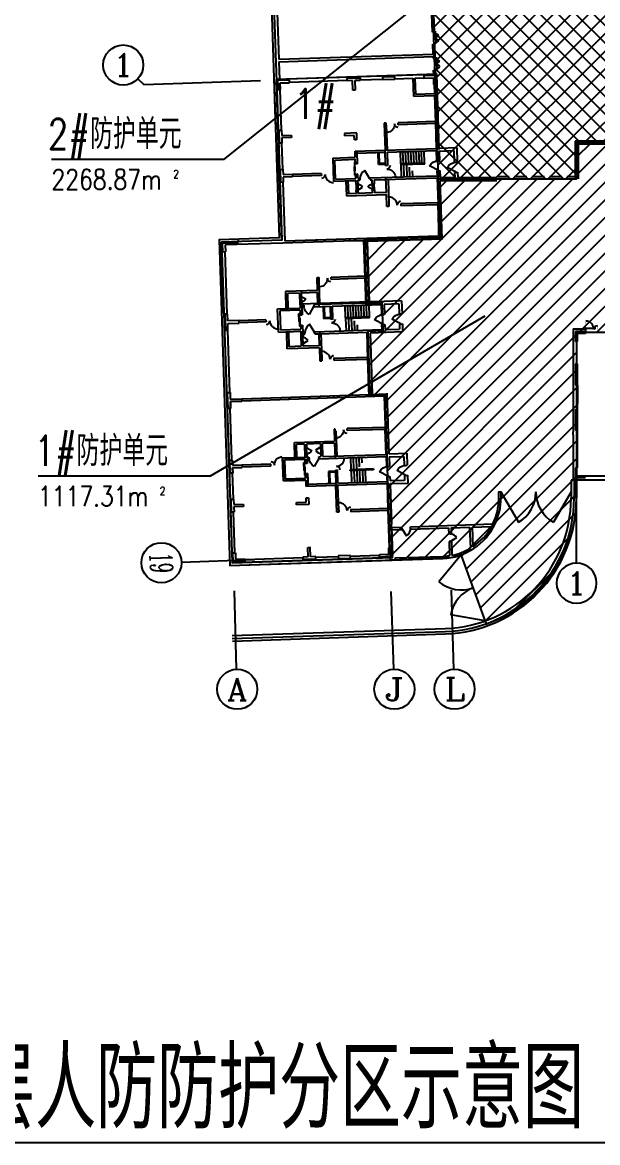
# Model space of a CAD drawing. Extents: x 634182 to 802382, y -1101880 to -864080.
# Drawn here: x 694750 to 706220, y -1062919 to -1040589 of the extents above; entities that cross this region are included whole.
import ezdxf
from ezdxf.enums import TextEntityAlignment as Align

# ---------------------------------------------------------------- set-up
doc = ezdxf.new("R2010")
doc.units = 0
doc.header["$LTSCALE"] = 1000
doc.header["$MEASUREMENT"] = 0
doc.linetypes.add('DASH', pattern=[0.35, 0.25, -0.1])
doc.layers.get('0').update_dxf_attribs({"linetype": 'CONTINUOUS'})
for name, color, linetype in [('AXIS', 3, 'CONTINUOUS'), ('AXIS_TEXT', 7, 'CONTINUOUS'), ('PUB_TEXT', 7, 'CONTINUOUS'), ('WALL', 191, 'CONTINUOUS'), ('WINDOW', 2, 'CONTINUOUS'), ('WINDOW_TEXT', 6, 'CONTINUOUS'), ('防火分區线', 2, 'CONTINUOUS')]:
    doc.layers.add(name, color=color, linetype=linetype)
doc.styles.add('COMPLEX', font='COMPLEX')
doc.styles.add('DIM_FONT', font='simplex.shx', dxfattribs={"width": 0.8})
doc.styles.add('HZTXT', font='simplex', dxfattribs={"width": 0.8, "bigfont": 'sfont'})
doc.styles.add('SIMPLEX', font='SIMPLEX.SHX')
doc.styles.add('STK', font='romand.shx', dxfattribs={"width": 0.8, "bigfont": 'stk.shx'})

# ---------------------------------------------------------------- blocks, each defined once
blk = doc.blocks.new('M_A1SFU')
blk.add_line((-0.5, 0), (0, -0.87))
blk.add_arc((-0.5, 0), 1, 300, 0)
blk = doc.blocks.new('_DBLK')
blk.add_line((-0.5, 0), (0, -0.87))
blk.add_arc((-0.5, 0), 1, 300, 0)
at = {"layer": 'WINDOW_TEXT', "style": 'SIMPLEX', "flags": 9}
blk.add_attdef('A', text='', height=1, dxfattribs=at).set_placement((0, 1.5), align=Align.MIDDLE)
blk = doc.blocks.new('M_A17ORW')
at = {"const_width": 0.02}
for points in [[(-0.481, -0.001), (-0.481, -0.308)], [(0.481, 0.001), (0.481, -0.691)]]:
    blk.add_lwpolyline(points, dxfattribs=at)
for centre, radius, start, end in [((-0.501, -0.003), 0.307, 274.24917, 0.21013), ((0.505, 0.002), 0.699, 180.27623, 268.06031)]:
    blk.add_arc(centre, radius, start, end)
blk = doc.blocks.new('M_A14NPV')
for points in [[(0.18, 0.18), (0.18, 0.16), (-0.62, 0.16), (-0.62, 0.18)], [(0.63, 0.23), (0.63, 0.21), (-0.16, 0.21), (-0.16, 0.23)]]:
    blk.add_lwpolyline(points, close=True)
blk = doc.blocks.new('_A2AKO')
at = {"const_width": 0.02}
for points in [[(-0.481, -0.001), (-0.481, -0.308)], [(0.481, 0.001), (0.481, -0.691)]]:
    blk.add_lwpolyline(points, dxfattribs=at)
for centre, radius, start, end in [((-0.501, -0.003), 0.307, 274.24917, 0.21013), ((0.505, 0.002), 0.699, 180.27623, 268.06031)]:
    blk.add_arc(centre, radius, start, end)
blk = doc.blocks.new('_DBLK1')
for p, q in [((-0.5, 0), (-0.25, -0.433)), ((0.5, 0), (0.25, -0.433))]:
    blk.add_line(p, q)
for centre, start, end in [((-0.5, 0), 300, 0), ((0.5, 0), 180, 240)]:
    blk.add_arc(centre, 0.5, start, end)
at = {"layer": 'WINDOW_TEXT', "style": 'SIMPLEX', "flags": 9}
blk.add_attdef('A', text='', height=1, dxfattribs=at).set_placement((0, 1.5), align=Align.MIDDLE)
blk = doc.blocks.new('_AXISO')
blk.add_circle((0, 0), 0.5)
at = {"layer": 'AXIS_TEXT', "style": 'COMPLEX', "width": 1.041667}
blk.add_attdef('A', text='', height=0.56, dxfattribs=at).set_placement((-0.25, -0.28), (0.25, -0.28), align=Align.FIT)
blk = doc.blocks.new('_AXISO2')
blk.add_line((0.354, 0.146), (0.5, 0))
blk.add_circle((0, 0.5), 0.5)
at = {"layer": 'AXIS_TEXT', "style": 'COMPLEX', "width": 1.041667}
blk.add_attdef('A', text='', height=0.56, dxfattribs=at).set_placement((-0.25, 0.22), (0.25, 0.22), align=Align.FIT)

msp = doc.modelspace()

# ---------------------------------------------------------------- hatches: boundary and pattern name
at = {"layer": '防火分區线'}
h = msp.add_hatch(dxfattribs=at)
h.set_pattern_fill('NET', color=256, scale=2000, angle=45, style=0)
h.set_pattern_definition([(45, (696016.36, -779275.75), (-176.7767, 176.7767), []), (135, (696016.36, -779275.75), (-176.7767, -176.7767), [])])
h.paths.add_polyline_path([(715880.911, -1042988.514), (715880.911, -1036148.514), (702790.8, -1036148.514), (702823.308, -1037128.429), (702973.98, -1041665.086), (703041.988, -1043708.514), (705800.911, -1043708.514), (705800.911, -1042988.514), (710060.903, -1042988.514)])
h = msp.add_hatch(dxfattribs=at)
h.set_pattern_fill('ANSI31', color=256, scale=2000, style=0)
h.set_pattern_definition([(45, (665921.22, -877035.77), (-176.7767, 176.7767), [])])
h.paths.add_polyline_path([(703041.988, -1043708.514), (703080.25, -1044863.456), (701580.884, -1044913.275), (701623.661, -1046202.558), (701923.496, -1046192.611), (701941.399, -1046732.315), (701641.564, -1046742.261), (701684.335, -1048031.567), (701984.186, -1048021.62), (702093.183, -1051307.772), (703172.697, -1051271.961, 0.070770822), (703505.573, -1051213.288), (704004.977, -1052585.39, 0.319438471), (705792.911, -1050072.4), (705792.911, -1049716.514), (705800.911, -1049716.514), (705800.911, -1046768.514), (708140.911, -1046768.514), (708140.911, -1047068.514), (709580.911, -1047068.514), (709580.911, -1043708.514), (709580.911, -1043468.514), (709760.903, -1043468.514, -0.414213562), (710060.903, -1043168.514), (710060.903, -1042988.514), (705800.911, -1042988.514), (705800.911, -1043708.514)])

# ---------------------------------------------------------------- linework, layer by layer
for p, q in [((699665.49, -1038693.988), (699799.315, -1042721.096)), ((699714.792, -1038732.35), (699847.289, -1042719.502)), ((702924.633, -1040782.288), (702867.002, -1039048.011)), ((702964.611, -1040780.959), (702906.98, -1039046.682)), ((699823.908, -1040209.568), (699860.947, -1041324.339)), ((702924.633, -1040782.288), (702964.611, -1040780.959)), ((702932.604, -1041022.155), (702972.582, -1041020.827)), ((702939.247, -1041222.045), (702932.604, -1041022.155)), ((702981.951, -1041298.562), (702972.582, -1041020.827)), ((699860.947, -1041324.339), (702939.247, -1041222.045)), ((699862.541, -1041372.312), (702940.841, -1041270.018)), ((699862.541, -1041372.312), (699874.364, -1041728.122)), ((702941.973, -1041299.891), (702940.841, -1041270.018)), ((702941.973, -1041299.891), (702981.951, -1041298.562)), ((702952.67, -1041626.004), (699814.399, -1041730.111)), ((701224.304, -1041703.351), (701484.161, -1041694.73)), ((701484.161, -1041694.73), (701485.819, -1041744.703)), ((702173.782, -1041671.853), (701933.914, -1041679.811)), ((701933.914, -1041679.811), (701935.572, -1041729.783)), ((702175.44, -1041721.826), (702173.782, -1041671.853)), ((702574.859, -1041698.57), (702754.789, -1041692.601)), ((702993.331, -1041644.666), (702753.463, -1041652.623)), ((702753.463, -1041652.623), (702755.121, -1041702.596)), ((702754.789, -1041692.601), (702755.121, -1041702.596)), ((702949.944, -1041539.758), (702989.922, -1041538.43)), ((702952.67, -1041626.004), (702949.944, -1041539.758)), ((702992.648, -1041624.678), (702989.922, -1041538.43)), ((703012.642, -1041624.015), (702992.648, -1041624.678)), ((702999.299, -1041824.567), (702993.331, -1041644.666)), ((703033.838, -1042262.954), (703012.642, -1041624.015)), ((699873.084, -1043499.138), (699814.399, -1041730.111)), ((700074.937, -1041741.479), (699835.069, -1041749.437)), ((699835.069, -1041749.437), (699841.036, -1041929.338)), ((699886.699, -1041797.751), (700076.594, -1041791.452)), ((700076.594, -1041791.452), (699886.699, -1041797.751)), ((699891.009, -1041927.68), (699886.699, -1041797.751)), ((699891.009, -1041927.68), (699886.699, -1041797.751)), ((699886.699, -1041797.751), (699891.009, -1041927.68)), ((700076.594, -1041791.452), (700074.937, -1041741.479)), ((700076.263, -1041781.457), (701225.631, -1041743.329)), ((700076.594, -1041791.452), (700076.263, -1041781.457)), ((700076.263, -1041781.457), (700076.594, -1041791.452)), ((701225.962, -1041753.323), (701224.304, -1041703.351)), ((701330.904, -1041749.842), (701225.962, -1041753.323)), ((701337.204, -1041939.738), (701330.904, -1041749.842)), ((701485.819, -1041744.703), (701380.877, -1041748.184)), ((701380.877, -1041748.184), (701387.176, -1041938.08)), ((701485.488, -1041734.709), (701935.24, -1041719.789)), ((701935.572, -1041729.783), (701935.24, -1041719.789)), ((701935.572, -1041729.783), (702175.44, -1041721.826)), ((701935.572, -1041729.783), (702175.44, -1041721.826)), ((702175.108, -1041711.831), (702534.881, -1041699.897)), ((702175.44, -1041721.826), (702175.108, -1041711.831)), ((702534.881, -1041699.897), (702546.835, -1042059.693)), ((702574.859, -1041698.57), (702585.485, -1042018.389)), ((702755.121, -1041702.596), (702945.016, -1041696.296)), ((702755.121, -1041702.596), (702945.016, -1041696.296)), ((702945.016, -1041696.296), (702949.327, -1041826.225)), ((702945.016, -1041696.296), (702949.327, -1041826.225)), ((702949.327, -1041826.225), (702999.299, -1041824.567)), ((702949.327, -1041826.225), (702959.304, -1041825.894)), ((702959.304, -1041825.894), (702965.272, -1042005.79)), ((699841.036, -1041929.338), (699891.009, -1041927.68)), ((699880.996, -1041928.012), (699891.009, -1041927.68)), ((699891.009, -1041927.68), (699881.043, -1041928.01)), ((699881.043, -1041928.01), (699907.9, -1042737.545)), ((701387.176, -1041938.08), (701337.204, -1041939.738)), ((702546.835, -1042059.693), (702966.598, -1042045.768)), ((702585.485, -1042018.389), (702965.272, -1042005.79)), ((702966.598, -1042045.768), (702984.502, -1042585.471)), ((703056.909, -1042958.514), (703031.873, -1042203.714)), ((702983.839, -1042565.482), (702244.246, -1042590.017)), ((702984.502, -1042585.471), (703001.743, -1043105.19)), ((699867.891, -1042738.872), (699917.864, -1042737.214)), ((699876.512, -1042998.729), (699867.891, -1042738.872)), ((699917.864, -1042737.214), (699921.345, -1042842.157)), ((701415.623, -1042792.586), (701170.758, -1042800.709)), ((701170.758, -1042800.709), (701172.416, -1042850.682, 27.658)), ((701420.099, -1042927.512, 28.464), (701415.79, -1042797.604, -28.464)), ((702004.377, -1042597.974), (701964.381, -1042599.301)), ((701964.381, -1042599.301), (701982.285, -1043139.009)), ((702005.704, -1042637.952), (702004.377, -1042597.974)), ((702005.704, -1042637.952), (702005.686, -1042637.953)), ((702005.686, -1042637.953), (702022.263, -1043137.683)), ((702245.572, -1042629.995), (702244.246, -1042590.017)), ((702985.165, -1042605.46), (702245.554, -1042629.996)), ((699926.484, -1042997.072), (699876.512, -1042998.729)), ((699916.473, -1042997.404), (699933.713, -1043517.118)), ((699921.345, -1042842.157), (700111.241, -1042835.857)), ((700112.899, -1042885.83), (699923.003, -1042892.129)), ((699923.003, -1042892.129), (699926.484, -1042997.072)), ((700111.241, -1042835.857), (700112.899, -1042885.83)), ((701367.309, -1042844.217, -29.27), (701172.416, -1042850.682, 27.658)), ((701370.127, -1042929.17), (701367.309, -1042844.217, -29.27)), ((701414.985, -1042927.682, 56.928), (701370.127, -1042929.17)), ((703061.379, -1043093.202), (703058.901, -1043018.514)), ((705770.911, -1042958.514), (705770.911, -1043708.514)), ((708660.911, -1042958.514), (705770.911, -1042958.514)), ((705830.911, -1043018.514), (705830.911, -1043708.514)), ((708660.911, -1043018.514), (705830.911, -1043018.514)), ((701382.633, -1043158.902), (703001.743, -1043105.19)), ((701386.612, -1043278.836), (701382.633, -1043158.902)), ((701423.275, -1043177.56), (701383.296, -1043178.871)), ((701430.9, -1043407.438), (701423.274, -1043177.56)), ((701423.937, -1043197.553), (701983.63, -1043178.987)), ((701851.69, -1043423.485), (701843.733, -1043183.627)), ((701871.016, -1043402.833), (701863.722, -1043182.964)), ((701992.25, -1043438.833), (701982.303, -1043139.009)), ((702023.608, -1043177.66), (703003.069, -1043145.168)), ((702023.608, -1043177.66), (702032.228, -1043437.507)), ((703003.069, -1043145.168), (703009.7, -1043345.058)), ((703061.379, -1043093.202), (703411.38, -1043081.591)), ((703063.367, -1043153.169), (703353.405, -1043143.547)), ((703063.367, -1043153.169), (703069.667, -1043343.069)), ((703353.405, -1043143.547), (703361.215, -1043378.679)), ((703411.38, -1043081.591), (703421.182, -1043376.688)), ((700940.857, -1043293.623), (701386.612, -1043278.836)), ((700940.857, -1043293.623), (700956.108, -1043753.37)), ((700994.748, -1043712.066), (700982.15, -1043332.275)), ((700982.161, -1043332.275), (701387.938, -1043318.814)), ((701390.922, -1043408.764), (701387.938, -1043318.814)), ((701430.9, -1043407.438), (701390.922, -1043408.764)), ((701991.586, -1043418.844), (701851.69, -1043423.485)), ((701990.923, -1043398.855), (701871.016, -1043402.833)), ((701992.25, -1043438.833), (702032.228, -1043437.507)), ((702771.126, -1043393.11), (702294.388, -1043408.925)), ((702294.388, -1043408.925), (702295.051, -1043428.914)), ((702771.807, -1043413.098), (702295.051, -1043428.914)), ((702771.807, -1043413.098), (702771.126, -1043393.11)), ((703009.7, -1043345.058), (703069.667, -1043343.069)), ((703361.215, -1043378.679), (703421.182, -1043376.688)), ((699920.49, -1044928.329), (699873.079, -1043499.138)), ((699893.753, -1043518.443), (699943.725, -1043516.785)), ((699902.373, -1043778.3), (699893.753, -1043518.443)), ((699943.725, -1043516.785), (699947.206, -1043621.728)), ((699947.206, -1043621.728), (700137.102, -1043615.428)), ((700138.76, -1043665.401), (699948.864, -1043671.7)), ((699948.864, -1043671.7), (699952.345, -1043776.643)), ((700137.102, -1043615.428), (700138.76, -1043665.401)), ((700137.143, -1043616.668), (700138.76, -1043665.401)), ((700710.936, -1043601.42), (700137.268, -1043620.451)), ((700712.262, -1043641.398), (700138.595, -1043660.429)), ((700710.936, -1043601.42), (700712.262, -1043641.398)), ((700994.76, -1043712.066), (701400.537, -1043698.605)), ((701437.879, -1043617.302), (701397.901, -1043618.628)), ((701400.537, -1043698.605), (701397.901, -1043618.628)), ((701440.515, -1043697.279), (701437.862, -1043617.302)), ((701440.515, -1043697.279), (701480.494, -1043695.952)), ((701480.493, -1043695.952), (701481.819, -1043735.93)), ((701680.383, -1043689.321), (703019.646, -1043644.893)), ((701680.383, -1043689.321), (701681.709, -1043729.299)), ((701761.665, -1043726.647), (703020.973, -1043684.871)), ((702010.154, -1043978.547), (702000.207, -1043678.712)), ((703016.331, -1043544.948), (703076.298, -1043542.959)), ((703016.331, -1043544.948), (703019.646, -1043644.893)), ((703020.973, -1043684.871), (703038.213, -1044204.581)), ((703076.298, -1043542.959), (703080.795, -1043678.514)), ((703080.795, -1043678.514), (703371.173, -1043678.514)), ((703367.854, -1043578.569), (703427.821, -1043576.577)), ((703367.854, -1043578.569), (703371.173, -1043678.514)), ((703427.821, -1043576.577), (703431.206, -1043678.514)), ((703431.206, -1043678.514), (704210.911, -1043678.514)), ((699952.345, -1043776.643), (699902.373, -1043778.3)), ((699942.383, -1043776.973), (699981.176, -1044946.33)), ((700956.108, -1043753.37), (701401.863, -1043738.583)), ((701201.973, -1043745.214), (701211.92, -1044045.049)), ((701241.951, -1043743.888), (701250.572, -1044003.746)), ((701404.516, -1043818.539), (701401.863, -1043738.583)), ((701404.515, -1043818.539), (701444.494, -1043817.213)), ((701441.841, -1043737.257), (701481.819, -1043735.93)), ((701444.494, -1043817.213), (701441.841, -1043737.257)), ((701681.709, -1043729.299), (701721.687, -1043727.973)), ((701724.34, -1043807.929), (701721.687, -1043727.973)), ((701724.34, -1043807.929), (701764.318, -1043806.603)), ((701728.318, -1043927.863), (701768.296, -1043926.537)), ((701730.307, -1043987.83), (701728.318, -1043927.863)), ((701761.665, -1043726.647), (701764.318, -1043806.603)), ((701768.296, -1043926.537), (701770.286, -1043986.504)), ((702041.511, -1043717.364), (702058.089, -1044217.089)), ((703082.786, -1043738.514), (704212.101, -1043738.514)), ((703121.379, -1044902.194), (703082.786, -1043738.514)), ((701211.92, -1044045.049), (702011.48, -1044018.525)), ((701410.484, -1043998.44), (701250.572, -1044003.745)), ((701408.494, -1043938.473), (701448.472, -1043937.147)), ((701410.484, -1043998.441), (701408.494, -1043938.473)), ((701450.462, -1043997.114), (701448.472, -1043937.147)), ((701730.307, -1043987.83), (701450.462, -1043997.114)), ((702010.154, -1043978.547), (701770.286, -1043986.504)), ((702019.437, -1044258.383), (702011.48, -1044018.525)), ((702059.415, -1044257.057), (702019.437, -1044258.383)), ((702058.089, -1044217.089), (702059.415, -1044257.071)), ((702058.089, -1044217.089), (702058.089, -1044217.089)), ((703037.55, -1044184.597), (702297.957, -1044209.131)), ((702297.957, -1044209.131), (702299.283, -1044249.114)), ((703038.876, -1044224.565), (702299.283, -1044249.1)), ((703054.762, -1044704.291), (703038.214, -1044204.581)), ((699975.821, -1044786.44), (699981.126, -1044946.348)), ((703094.785, -1044702.964), (703044.813, -1044704.621)), ((703044.813, -1044704.621), (703049.455, -1044844.549)), ((703094.785, -1044702.964), (703100.753, -1044882.865)), ((699920.49, -1044928.329), (698721.136, -1044968.116)), ((698768.235, -1046387.332), (698721.155, -1044968.115)), ((698741.824, -1044987.443), (699061.648, -1044976.834)), ((698747.792, -1045167.344), (698741.824, -1044987.443)), ((698783.093, -1045026.091), (698783.093, -1045026.094)), ((699942.491, -1044987.635), (698793.123, -1045025.761)), ((698793.123, -1045025.764), (698797.765, -1045165.687)), ((699050.542, -1044929.176), (699051.868, -1044969.151)), ((701561.565, -1044933.919), (699942.456, -1044987.646)), ((699942.456, -1044987.646), (699942.464, -1044987.644)), ((699981.126, -1044946.347), (703049.455, -1044844.549)), ((700622.117, -1044965.09), (700620.791, -1044925.112)), ((701281.753, -1044943.194), (701280.428, -1044903.228)), ((701281.753, -1044943.194), (701561.565, -1044933.925)), ((701586.431, -1045683.507), (701561.565, -1044933.919)), ((701601.578, -1044932.597), (702061.325, -1044917.346)), ((701606.883, -1045092.51), (701601.578, -1044932.597)), ((703121.379, -1044902.194), (701622.195, -1044951.935)), ((701622.195, -1044951.935), (701662.312, -1046161.254)), ((702061.325, -1044917.346), (702059.999, -1044877.376)), ((703100.753, -1044882.865), (702860.885, -1044890.822)), ((698797.765, -1045165.687), (698747.792, -1045167.344)), ((698797.765, -1045165.687), (698787.735, -1045166.019)), ((698787.735, -1045166.019), (698828.847, -1046405.338)), ((701566.905, -1045093.836), (701606.883, -1045092.51)), ((700625.632, -1045675.358), (700665.629, -1045674.031)), ((700634.253, -1045935.215), (700625.632, -1045675.358)), ((700666.955, -1045714.009), (700665.629, -1045674.031)), ((700666.937, -1045714.01), (700666.955, -1045714.009)), ((700683.514, -1046213.735), (700666.937, -1045714.01)), ((700905.497, -1045666.074), (701585.105, -1045643.529)), ((700906.823, -1045706.052), (700905.497, -1045666.074)), ((700906.823, -1045706.052), (701586.431, -1045683.507)), ((701604.335, -1046223.21), (701586.431, -1045683.507)), ((700634.253, -1045935.215), (699994.605, -1045956.434)), ((699994.605, -1045956.434), (700005.877, -1046296.247)), ((700275.777, -1045987.129), (700035.909, -1045995.086)), ((700035.909, -1045995.086), (700045.855, -1046294.921)), ((700275.777, -1045987.129), (700277.766, -1046047.096)), ((700317.744, -1046045.77), (700277.766, -1046047.096)), ((701662.312, -1046161.254), (700303.06, -1046206.345)), ((700317.744, -1046045.77), (700314.429, -1045945.825)), ((700635.579, -1045975.193), (700315.755, -1045985.803)), ((700643.536, -1046215.061), (700635.579, -1045975.193)), ((701662.312, -1046161.254), (701962.147, -1046151.307)), ((702311.954, -1046139.703), (701962.147, -1046151.307)), ((702311.954, -1046139.703), (702320.582, -1046399.558)), ((699839.969, -1046301.751), (700285.724, -1046286.964)), ((699855.22, -1046761.498), (699839.969, -1046301.751)), ((700287.05, -1046326.942), (699881.273, -1046340.403)), ((699881.273, -1046340.403), (699893.872, -1046720.194)), ((700321.723, -1046165.704), (700281.745, -1046167.03)), ((700281.745, -1046167.03), (700285.724, -1046286.964)), ((700363.695, -1046224.344), (700283.734, -1046226.997)), ((700324.376, -1046245.665), (700284.398, -1046246.991)), ((700287.05, -1046326.942), (700290.052, -1046416.892)), ((700323.712, -1046225.671), (700321.723, -1046165.704)), ((700324.376, -1046245.665), (700330.03, -1046415.566)), ((700325.038, -1046265.649), (700365.021, -1046264.322)), ((700363.695, -1046224.344), (700365.021, -1046264.322)), ((700643.536, -1046215.061), (700563.585, -1046217.713)), ((700563.585, -1046217.713), (700564.911, -1046257.691)), ((700564.911, -1046257.691), (700884.731, -1046247.082)), ((700663.561, -1046214.397), (700683.514, -1046213.735)), ((700664.887, -1046254.375), (700663.561, -1046214.397)), ((701603.009, -1046183.232), (700683.514, -1046213.735)), ((700744.808, -1046251.724), (700752.765, -1046491.592)), ((700764.797, -1046251.06), (700772.091, -1046470.94)), ((700884.731, -1046247.082), (700893.351, -1046506.939)), ((700924.709, -1046245.756), (701904.17, -1046213.264)), ((700924.709, -1046245.756), (700933.329, -1046505.613)), ((701904.17, -1046213.264), (701910.81, -1046413.082)), ((702253.978, -1046201.659), (701964.138, -1046211.274)), ((701964.138, -1046211.274), (701970.771, -1046411.089)), ((702253.978, -1046201.659), (702260.615, -1046401.549)), ((698768.217, -1046387.332), (698824.581, -1048086.403)), ((698838.877, -1046405.005), (698788.905, -1046406.663)), ((698788.905, -1046406.663), (698799.514, -1046726.487)), ((698843.353, -1046539.931), (698838.877, -1046405.005)), ((699073.227, -1046532.305), (698843.353, -1046539.931)), ((698845.011, -1046589.903), (699074.884, -1046582.277)), ((698849.487, -1046724.829), (698845.011, -1046589.903)), ((699074.884, -1046582.277), (699073.227, -1046532.305)), ((699607.084, -1046520.204), (699073.412, -1046537.908)), ((699608.357, -1046558.583), (699074.686, -1046576.287)), ((699607.063, -1046519.593), (699608.357, -1046558.583)), ((700290.052, -1046416.892), (700330.03, -1046415.566)), ((700752.765, -1046491.592), (700892.688, -1046486.95)), ((700772.091, -1046470.94), (700892.025, -1046466.961)), ((700933.329, -1046505.613), (700893.351, -1046506.939)), ((701672.226, -1046461.205), (701195.489, -1046477.02)), ((701195.489, -1046477.02), (701196.152, -1046497.009)), ((701672.908, -1046481.193), (701196.152, -1046497.009)), ((701672.908, -1046481.193), (701672.226, -1046461.205)), ((701970.771, -1046411.089), (701910.799, -1046413.078)), ((702260.615, -1046401.549), (702320.582, -1046399.558)), ((702267.253, -1046601.439), (702327.22, -1046599.448)), ((702267.253, -1046601.439), (702270.572, -1046701.384)), ((702327.22, -1046599.448), (702332.53, -1046759.361)), ((698799.514, -1046726.487), (698849.487, -1046724.829)), ((698839.457, -1046725.162), (698880.569, -1047964.48)), ((699855.22, -1046761.498), (700300.975, -1046746.711)), ((699893.872, -1046720.194), (700299.649, -1046706.733)), ((700032.402, -1047095.808), (700021.129, -1046755.995)), ((700071.053, -1047054.503), (700061.107, -1046754.668)), ((700297.015, -1046626.782), (700336.993, -1046625.456)), ((700297.015, -1046626.782), (700299.649, -1046706.733)), ((700300.975, -1046746.711), (700304.954, -1046866.645)), ((700342.279, -1046785.363), (700302.301, -1046786.689)), ((700302.964, -1046806.678), (700382.92, -1046804.026)), ((700336.993, -1046625.456), (700342.279, -1046785.363)), ((700341.616, -1046765.374), (700381.594, -1046764.048)), ((700342.942, -1046805.352), (700344.932, -1046865.319)), ((700382.92, -1046804.026), (700381.594, -1046764.048)), ((700581.484, -1046757.417), (701920.747, -1046712.989)), ((700582.81, -1046797.395), (700581.484, -1046757.417)), ((700582.81, -1046797.395), (700662.766, -1046794.742)), ((700662.766, -1046794.742), (700670.724, -1047034.61)), ((700681.464, -1046754.1), (700682.791, -1046794.078)), ((700682.791, -1046794.078), (701622.239, -1046762.913)), ((700702.744, -1046793.416), (700719.322, -1047293.141)), ((701640.142, -1047302.616), (701622.239, -1046762.913)), ((702332.53, -1046759.361), (701682.869, -1046780.913)), ((701682.869, -1046780.913), (701722.987, -1047990.26)), ((701917.443, -1046612.972), (701977.402, -1046610.979)), ((701920.747, -1046712.989), (701917.443, -1046612.972)), ((701977.402, -1046610.979), (701980.716, -1046710.999)), ((701980.716, -1046710.999), (702270.572, -1046701.384)), ((705732.911, -1046700.514), (705980.911, -1046700.514)), ((705732.911, -1046700.514), (705732.911, -1048748.514)), ((705780.911, -1046748.514), (705780.911, -1046948.514)), ((705980.911, -1046748.514), (705780.911, -1046748.514)), ((705810.911, -1046788.514), (705820.911, -1046788.514)), ((705980.911, -1046788.514), (705820.911, -1046788.514)), ((705820.911, -1046948.514), (705820.911, -1046788.514)), ((705980.911, -1046700.514), (705980.911, -1046788.514)), ((705980.911, -1046788.514), (705980.911, -1046748.514)), ((700310.921, -1047046.546), (700071.053, -1047054.503)), ((700344.932, -1046865.319), (700304.954, -1046866.645)), ((700349.573, -1047005.242), (700309.595, -1047006.568)), ((700309.595, -1047006.568), (700310.921, -1047046.546)), ((700349.573, -1047005.242), (700350.899, -1047045.22)), ((700670.724, -1047034.61), (700350.899, -1047045.22)), ((705820.911, -1046948.514), (705780.911, -1046948.514)), ((700672.05, -1047074.588), (700032.402, -1047095.808)), ((700672.05, -1047074.588), (700680.67, -1047334.445)), ((700959.208, -1047285.183), (701638.816, -1047262.638)), ((700680.67, -1047334.445), (700720.666, -1047333.119)), ((700719.322, -1047293.141), (700719.34, -1047293.141)), ((700719.34, -1047293.141), (700720.666, -1047333.119)), ((700959.208, -1047285.183), (700960.534, -1047325.161)), ((700960.534, -1047325.161), (701640.142, -1047302.616)), ((701665.009, -1048052.216), (701640.142, -1047302.616)), ((705820.911, -1047398.514), (705780.911, -1047398.514)), ((705780.911, -1047398.514), (705780.911, -1047818.514)), ((705820.911, -1048834.514), (705820.911, -1047398.514)), ((701658.413, -1047852.318), (701698.391, -1047850.992)), ((701698.391, -1047850.992), (701703.696, -1048010.904)), ((705820.911, -1047818.514), (705780.911, -1047818.514)), ((705820.911, -1047818.514), (705820.911, -1048188.514)), ((698824.599, -1048086.404), (698863.721, -1049265.722)), ((698840.627, -1047965.805), (698890.599, -1047964.147)), ((698851.236, -1048285.629), (698840.627, -1047965.805)), ((698880.569, -1047964.48), (698890.599, -1047964.147)), ((698890.599, -1047964.147), (698895.075, -1048099.073)), ((698895.075, -1048099.073), (699124.949, -1048091.447)), ((698896.733, -1048149.045), (699126.606, -1048141.42)), ((699126.606, -1048141.42), (698896.733, -1048149.045)), ((698901.209, -1048283.971), (698896.733, -1048149.045)), ((698896.733, -1048149.045), (698901.209, -1048283.971)), ((699124.949, -1048091.447), (699126.606, -1048141.42)), ((699125.113, -1048096.4), (699126.439, -1048136.378)), ((701663.683, -1048012.231), (699125.114, -1048096.44)), ((701964.862, -1048042.268), (699126.44, -1048136.418)), ((700064.598, -1048065.279), (700065.924, -1048105.261)), ((700965.397, -1048075.42), (700964.07, -1048035.436)), ((702003.531, -1048000.958), (701703.696, -1048010.904)), ((701964.862, -1048042.268), (702003.321, -1049201.593)), ((702003.531, -1048000.958), (702009.873, -1048200.857)), ((702062.991, -1049189.635), (702022.814, -1047980.315)), ((698901.209, -1048283.971), (698851.236, -1048285.629)), ((698925.396, -1049313.735), (698891.203, -1048284.303)), ((698891.247, -1048284.302), (698901.209, -1048283.971)), ((702009.873, -1048200.857), (701970.167, -1048202.174)), ((705780.911, -1048298.514), (705780.911, -1048718.514)), ((700985.985, -1048695.055), (700965.978, -1048695.718)), ((700965.978, -1048695.718), (700973.935, -1048935.577)), ((700987.311, -1048735.023), (700985.985, -1048695.045)), ((700987.311, -1048735.023), (701007.282, -1048734.36)), ((701023.86, -1049234.085), (701007.282, -1048734.36)), ((701227.179, -1048727.066), (701225.853, -1048687.088)), ((701985.418, -1048661.9), (701225.854, -1048687.097)), ((701986.743, -1048701.868), (701227.179, -1048727.066)), ((702003.321, -1049201.593), (701986.743, -1048701.868)), ((705732.911, -1048808.514), (705732.911, -1048748.514)), ((705732.911, -1048808.514), (705732.911, -1049716.514)), ((705820.911, -1048718.514), (705780.911, -1048718.514)), ((705820.911, -1049468.514), (705820.911, -1048718.514)), ((700174.375, -1048962.101), (700973.935, -1048935.577)), ((700184.322, -1049261.936), (700174.375, -1048962.101)), ((700375.591, -1048995.448), (700215.679, -1049000.753)), ((700224.3, -1049260.61), (700215.679, -1049000.751)), ((700375.591, -1048995.446), (700377.581, -1049055.415)), ((700377.58, -1049055.415), (700417.559, -1049054.089)), ((700695.415, -1048984.838), (700415.569, -1048994.122)), ((700415.569, -1048994.122), (700417.559, -1049054.089)), ((700695.415, -1048984.838), (700697.404, -1049044.805)), ((700697.404, -1049044.805), (700737.383, -1049043.479)), ((700975.261, -1048975.555), (700735.393, -1048983.512)), ((700737.383, -1049043.479), (700735.393, -1048983.512)), ((700975.261, -1048975.555), (700985.208, -1049275.39)), ((698863.716, -1049265.722), (698933.342, -1051364.568)), ((699938.457, -1049270.092), (700384.212, -1049255.305)), ((699938.457, -1049270.092), (699953.708, -1049729.839)), ((699938.458, -1049270.113), (700424.19, -1049254)), ((699953.709, -1049729.86), (699938.458, -1049270.113)), ((700382.222, -1049195.338), (700422.2, -1049194.012)), ((700382.222, -1049195.338), (700384.212, -1049255.305)), ((700422.2, -1049194.012), (700424.19, -1049253.979)), ((700424.19, -1049253.979), (700464.168, -1049252.652)), ((700465.494, -1049292.63), (700464.168, -1049252.652)), ((700464.168, -1049252.674), (700465.494, -1049292.652)), ((700664.058, -1049246.021), (700704.036, -1049244.695)), ((700665.384, -1049285.999), (700664.058, -1049246.021)), ((700665.384, -1049285.999), (702004.648, -1049241.571)), ((700702.046, -1049184.728), (700742.024, -1049183.402)), ((700702.046, -1049184.728), (700704.036, -1049244.695)), ((700744.014, -1049243.369), (700742.024, -1049183.402)), ((700744.014, -1049243.369), (702003.321, -1049201.593)), ((702004.648, -1049241.571), (702011.279, -1049441.461)), ((702062.991, -1049189.635), (702412.747, -1049178.032)), ((702064.978, -1049249.602), (702354.769, -1049239.988)), ((702064.978, -1049249.602), (702071.27, -1049439.471)), ((702354.769, -1049239.988), (702360.737, -1049419.889)), ((702412.747, -1049178.032), (702420.704, -1049417.9)), ((698885.386, -1049315.063), (698935.359, -1049313.405)), ((698894.006, -1049574.92), (698885.386, -1049315.063)), ((698925.347, -1049313.737), (698935.359, -1049313.405)), ((698935.359, -1049313.405), (698938.84, -1049418.347)), ((698935.359, -1049313.405), (698938.84, -1049418.347)), ((698938.84, -1049418.347), (699128.735, -1049412.048)), ((698940.498, -1049468.32), (699130.393, -1049462.02)), ((699130.393, -1049462.02), (698940.498, -1049468.32)), ((698943.979, -1049573.262), (698940.498, -1049468.32)), ((698940.498, -1049468.32), (698943.979, -1049573.262)), ((699128.735, -1049412.048), (699130.393, -1049462.02)), ((699702.567, -1049397.978), (699128.9, -1049417.009)), ((699128.9, -1049417.009), (699130.226, -1049456.987)), ((699703.894, -1049437.956), (699130.226, -1049456.987)), ((699703.894, -1049437.956), (699702.567, -1049397.978)), ((699979.749, -1049308.744), (699992.348, -1049688.535)), ((699979.761, -1049308.744), (700385.538, -1049295.283)), ((700385.539, -1049295.304), (699979.762, -1049308.765)), ((699979.762, -1049308.765), (699992.361, -1049688.556)), ((700385.538, -1049295.283), (700388.522, -1049385.233)), ((700388.523, -1049385.255), (700385.539, -1049295.304)), ((700428.5, -1049383.907), (700388.522, -1049385.233)), ((700428.501, -1049383.928), (700388.523, -1049385.255)), ((700425.516, -1049293.957), (700465.495, -1049292.63)), ((700425.516, -1049293.957), (700428.5, -1049383.907)), ((700465.494, -1049292.652), (700425.517, -1049293.978)), ((700425.517, -1049293.978), (700428.501, -1049383.928)), ((701752.728, -1049489.936), (701284.967, -1049505.453)), ((701285.63, -1049525.442), (701284.967, -1049505.453)), ((701753.373, -1049509.926), (701285.63, -1049525.442)), ((701752.728, -1049489.936), (701753.373, -1049509.926)), ((702011.279, -1049441.461), (702071.27, -1049439.471)), ((702360.737, -1049419.889), (702420.704, -1049417.9)), ((705820.911, -1049468.514), (705780.911, -1049468.514)), ((705780.911, -1049468.514), (705780.911, -1049668.514)), ((698943.979, -1049573.262), (698894.006, -1049574.92)), ((698934.016, -1049573.593), (698943.979, -1049573.262)), ((698934.016, -1049573.593), (698951.256, -1050093.307)), ((699953.708, -1049729.839), (700399.463, -1049715.052)), ((700399.464, -1049715.073), (699953.709, -1049729.86)), ((699992.36, -1049688.535), (700398.137, -1049675.074)), ((699992.361, -1049688.556), (700398.138, -1049675.095)), ((700435.131, -1049583.797), (700395.153, -1049585.123)), ((700395.153, -1049585.123), (700398.137, -1049675.074)), ((700395.154, -1049585.145), (700435.132, -1049583.818)), ((700398.138, -1049675.095), (700395.154, -1049585.145)), ((700399.463, -1049715.052), (700403.442, -1049834.986)), ((700435.131, -1049583.797), (700442.757, -1049813.697)), ((700435.132, -1049583.818), (700439.442, -1049713.747)), ((700993.829, -1049535.258), (700853.932, -1049539.898)), ((700853.932, -1049539.898), (700861.889, -1049779.756)), ((700994.492, -1049555.247), (700874.585, -1049559.224)), ((700874.585, -1049559.224), (700881.878, -1049779.093)), ((700993.166, -1049515.269), (701033.144, -1049513.942)), ((700993.166, -1049515.269), (701003.112, -1049815.093)), ((701041.764, -1049773.789), (701033.144, -1049513.942)), ((702017.91, -1049641.352), (702077.893, -1049639.362)), ((702017.91, -1049641.352), (702022.884, -1049791.295)), ((702077.893, -1049639.362), (702080.874, -1049729.338)), ((702370.684, -1049719.725), (702080.874, -1049729.338)), ((702367.368, -1049619.779), (702427.335, -1049617.79)), ((702367.368, -1049619.779), (702370.684, -1049719.725)), ((702427.335, -1049617.79), (702432.64, -1049777.702)), ((706392.911, -1049716.514), (705690.911, -1049716.514)), ((705690.911, -1049716.514), (705690.911, -1050074.014)), ((705750.911, -1049716.514), (705750.911, -1050074.014)), ((705980.911, -1049668.514), (705780.911, -1049668.514)), ((705798.911, -1049716.514), (705798.911, -1050074.014)), ((705820.911, -1049628.514), (706480.911, -1049628.514)), ((700442.757, -1049813.697), (700402.779, -1049815.023)), ((700403.442, -1049834.986), (702022.551, -1049781.275)), ((700442.093, -1049793.682), (701001.786, -1049775.115)), ((701020.998, -1050354.801), (701003.094, -1049815.093)), ((701041.764, -1049773.789), (702021.225, -1049741.297)), ((701059.649, -1050313.497), (701043.072, -1049813.767)), ((702022.551, -1049781.275), (702039.792, -1050300.993)), ((702432.64, -1049777.702), (702082.852, -1049789.306)), ((702082.852, -1049789.306), (702109.562, -1050594.696)), ((698911.247, -1050094.634), (698961.22, -1050092.976)), ((698919.867, -1050354.491), (698911.247, -1050094.634)), ((698961.22, -1050092.976), (698964.701, -1050197.918)), ((700213.914, -1050156.478), (700408.806, -1050150.012)), ((700215.571, -1050206.45), (700213.914, -1050156.478)), ((700405.988, -1050065.059), (700455.961, -1050063.401)), ((700408.806, -1050150.012), (700405.988, -1050065.059)), ((700455.961, -1050063.401), (700460.437, -1050198.327)), ((698969.84, -1050352.833), (698919.867, -1050354.491)), ((698986.724, -1051162.719), (698959.835, -1050353.165)), ((698964.701, -1050197.918), (699154.596, -1050191.619)), ((699156.254, -1050241.591), (698966.359, -1050247.891)), ((698966.359, -1050247.891), (698969.84, -1050352.833)), ((699154.596, -1050191.619), (699156.254, -1050241.591)), ((700460.437, -1050198.327), (700215.571, -1050206.45)), ((701060.994, -1050353.475), (701020.998, -1050354.801)), ((701059.668, -1050313.497), (701059.649, -1050313.497)), ((701059.668, -1050313.497), (701060.994, -1050353.475)), ((702039.129, -1050281.004), (701299.536, -1050305.539)), ((701299.536, -1050305.539), (701300.862, -1050345.517)), ((702040.455, -1050320.982), (701300.862, -1050345.517)), ((702039.792, -1050300.993), (702064.991, -1051060.603)), ((702491.342, -1050642.044), (704130.991, -1050587.564)), ((702111.153, -1050642.67), (702130.243, -1051218.285)), ((702111.555, -1050654.663), (702311.441, -1050648.021)), ((702113.146, -1050702.636), (702313.035, -1050695.995)), ((702313.035, -1050695.995), (702311.441, -1050648.021)), ((702492.936, -1050690.017), (702491.342, -1050642.044)), ((702492.936, -1050690.017), (703248.998, -1050664.896)), ((703248.998, -1050664.896), (703253.115, -1050788.828)), ((703301.089, -1050787.234), (703253.115, -1050788.828)), ((703296.971, -1050663.302), (703668.766, -1050650.949)), ((703296.971, -1050663.302), (703301.089, -1050787.234)), ((703668.766, -1050650.949), (703682.744, -1051071.651)), ((703716.74, -1050649.355), (704105.396, -1050636.441)), ((703716.74, -1050649.355), (703729.792, -1051042.194)), ((700438.912, -1051054.512), (700488.884, -1051052.854)), ((700445.211, -1051244.408), (700438.912, -1051054.512)), ((700495.184, -1051242.75), (700488.884, -1051052.854)), ((702055.013, -1051060.934), (702104.986, -1051059.276)), ((702059.324, -1051190.862), (702055.013, -1051060.934)), ((702104.986, -1051059.276), (702110.954, -1051239.177)), ((703306.07, -1050937.151), (703258.097, -1050938.745)), ((703258.097, -1050938.745), (703267.458, -1051220.494)), ((703306.07, -1050937.151), (703315.206, -1051212.115)), ((698886.946, -1051414.134), (703130.697, -1051273.354)), ((702131.59, -1051258.471), (698933.342, -1051364.568)), ((698946.723, -1051164.046), (698996.696, -1051162.388)), ((698952.691, -1051343.947), (698946.723, -1051164.046)), ((698996.696, -1051162.388), (699001.006, -1051292.317)), ((699001.006, -1051292.317), (699190.901, -1051286.018)), ((699181.386, -1051286.333), (699183.044, -1051336.306)), ((699191.232, -1051295.98), (700340.6, -1051257.852)), ((700445.211, -1051244.408), (700340.269, -1051247.889)), ((700340.269, -1051247.889), (700341.927, -1051297.862)), ((700601.784, -1051289.241), (700341.927, -1051297.862)), ((700600.126, -1051239.269), (700495.184, -1051242.75)), ((700601.784, -1051289.241), (700600.126, -1051239.269)), ((700600.457, -1051249.231), (701050.209, -1051234.312)), ((701289.747, -1051216.392), (701049.879, -1051224.349)), ((701049.879, -1051224.349), (701051.537, -1051274.321)), ((701051.537, -1051274.321), (701291.405, -1051266.364)), ((701291.405, -1051266.364), (701289.747, -1051216.392)), ((701290.077, -1051226.354), (701869.758, -1051207.124)), ((701869.428, -1051197.162), (702059.324, -1051190.862)), ((701871.086, -1051247.134), (701869.428, -1051197.162)), ((702110.954, -1051239.177), (701871.086, -1051247.134)), ((702179.829, -1051264.876), (703129.323, -1051233.378)), ((703130.697, -1051273.354), (703129.369, -1051233.376)), ((699192.559, -1051335.99), (698952.691, -1051343.947)), ((698933.363, -1052813.364), (703177.114, -1052672.584)), ((698935.353, -1052873.331), (703179.103, -1052732.551)), ((698936.944, -1052921.305), (703180.695, -1052780.525))]:
    msp.add_line(p, q)
at = {"linetype": 'DASH'}
for p, q in [((702983.343, -1040763.395), (702998.271, -1041055.788)), ((703000.523, -1041281.306), (703015.451, -1041573.698)), ((705933.826, -1046686.823), (706239.59, -1046686.823))]:
    msp.add_line(p, q, dxfattribs=at)
for points in [[(699764.834, -1041683.729), (699870.925, -1044881.947), (698671.571, -1044921.734), (698886.946, -1051414.134), (702181.155, -1051304.854), (702180.22, -1051276.661)], [(703062.374, -1043123.185), (703062.374, -1043123.185), (703012.63, -1041624.015), (699814.399, -1041730.111), (699920.49, -1044928.329), (698721.136, -1044968.116), (698933.328, -1051364.569), (702131.59, -1051258.471), (702082.53, -1049779.305)], [(701962.147, -1046151.307), (701962.147, -1046151.307), (701662.312, -1046161.254), (701622.195, -1044951.935), (703121.379, -1044902.194), (703082.786, -1043738.514), (703082.786, -1043738.514)], [(702063.253, -1049198.133), (702022.861, -1047980.313)], [(704250.867, -1050074.014), (704250.867, -1049948.514), (704290.911, -1049948.514), (704290.911, -1050074.014)]]:
    msp.add_lwpolyline(points)
for points in [[(704208.627, -1043660.282), (705834.344, -1043660.282)], [(704240.911, -1043708.514), (705800.911, -1043708.514)]]:
    msp.add_lwpolyline(points, dxfattribs=at)
for centre, radius, start, end in [((703090.911, -1050074.014), 2600, 271.9, 0), ((703090.911, -1050074.014), 2660, 271.9, 0), ((703090.911, -1050074.014), 2708, 271.9, 0), ((703090.863, -1050074.015), 1160, 333.7227939, 359.9978283), ((703090.911, -1050074.014), 1200, 334.7412083, 0), ((703090.911, -1050074.014), 1200, 271.9, 334.7412083), ((703090.863, -1050074.015), 1160, 303.4220061, 330.9973678), ((703090.863, -1050074.015), 1160, 281.1512536, 300.6800139), ((703090.863, -1050074.015), 1160, 271.9, 278.7566197)]:
    msp.add_arc(centre, radius, start, end)
at = {"layer": 'AXIS'}
for p, q in [((697174.683, -1041825.135), (699495.341, -1041749.437)), ((705800.911, -1051367.766), (705800.911, -1049821.58)), ((697922.082, -1051347.487), (699376.969, -1051298.918)), ((699020.271, -1053482.694), (698977.115, -1051922.243)), ((702153.645, -1053482.303), (702105.676, -1051934.128)), ((703353.704, -1053481.178), (703307.136, -1051910.358))]:
    msp.add_line(p, q, dxfattribs=at)
at = {"layer": 'WALL'}
msp.add_line((689694.407, -1062919.339), (718065.73, -1062919.339), dxfattribs=at)
at = {"layer": 'WINDOW'}
for p, q in [((702294.388, -1043408.925), (702286.431, -1043169.057)), ((702347.359, -1043407.167), (702339.401, -1043167.299)), ((702400.33, -1043405.41), (702392.372, -1043165.542)), ((702453.3, -1043403.653), (702445.343, -1043163.785)), ((702506.271, -1043401.896), (702498.314, -1043162.028)), ((702559.242, -1043400.139), (702551.285, -1043160.27)), ((702612.213, -1043398.381), (702604.256, -1043158.513)), ((702665.184, -1043396.624), (702657.227, -1043156.756)), ((702718.155, -1043394.867), (702710.197, -1043154.999)), ((702771.126, -1043393.11), (702763.168, -1043153.242)), ((702295.051, -1043428.914), (702303.008, -1043668.782)), ((702351.02, -1043427.057), (702358.977, -1043666.925)), ((702406.989, -1043425.2), (702414.947, -1043665.068)), ((702464.593, -1043472.608), (702470.916, -1043663.212)), ((702523.243, -1043551.029), (702526.903, -1043661.354)), ((701404.515, -1043818.539), (701408.494, -1043938.473)), ((701448.472, -1043937.147), (701444.494, -1043817.213)), ((701724.34, -1043807.929), (701728.318, -1043927.863)), ((701768.296, -1043926.537), (701764.318, -1043806.603)), ((700277.766, -1046047.096), (700281.745, -1046167.03)), ((700321.723, -1046165.704), (700317.744, -1046045.77)), ((701195.489, -1046477.02), (701187.531, -1046237.152)), ((701248.46, -1046475.263), (701240.502, -1046235.395)), ((701301.43, -1046473.505), (701293.473, -1046233.637)), ((701354.401, -1046471.748), (701346.444, -1046231.88)), ((701407.372, -1046469.991), (701399.415, -1046230.123)), ((701460.343, -1046468.234), (701452.386, -1046228.366)), ((701513.314, -1046466.477), (701505.357, -1046226.609)), ((701566.285, -1046464.719), (701558.328, -1046224.851)), ((701619.256, -1046462.962), (701611.298, -1046223.094)), ((701672.226, -1046461.205), (701664.269, -1046221.337)), ((701196.152, -1046497.009), (701204.109, -1046736.877)), ((701252.121, -1046495.152), (701260.078, -1046735.02)), ((701308.09, -1046493.296), (701316.048, -1046733.164)), ((701365.694, -1046540.703), (701372.017, -1046731.307)), ((701424.344, -1046619.124), (701428.004, -1046729.45)), ((700304.953, -1046866.645), (700309.595, -1047006.568)), ((700349.573, -1047005.242), (700344.932, -1046865.319)), ((700377.58, -1049055.415), (700382.222, -1049195.338)), ((700422.2, -1049194.012), (700417.559, -1049054.089)), ((700697.405, -1049044.805), (700702.046, -1049184.728)), ((700742.025, -1049183.402), (700737.383, -1049043.479)), ((701304.956, -1049504.79), (701296.999, -1049264.922)), ((701360.925, -1049502.934), (701352.968, -1049263.066)), ((701416.894, -1049501.077), (701408.937, -1049261.209)), ((701471.229, -1049449.956), (701464.906, -1049259.352)), ((701524.535, -1049367.821), (701520.876, -1049257.496)), ((701305.619, -1049524.779), (701313.576, -1049764.647)), ((701361.588, -1049522.923), (701369.546, -1049762.791)), ((701417.558, -1049521.066), (701425.515, -1049760.934)), ((701473.527, -1049519.209), (701481.484, -1049759.077)), ((701529.496, -1049517.353), (701537.453, -1049757.221)), ((701585.465, -1049515.496), (701593.422, -1049755.364))]:
    msp.add_line(p, q, dxfattribs=at)
at = {"layer": '防火分區线', "ltscale": 1500}
for points in [[(702823.308, -1037128.429), (702973.98, -1041665.086), (703041.988, -1043708.514), (703041.988, -1043708.514), (703041.988, -1043708.514), (705800.911, -1043708.514), (705800.911, -1042988.514), (710060.903, -1042988.514), (715880.911, -1042988.514), (715880.911, -1036148.514), (702790.8, -1036148.514)], [(703041.988, -1043708.514), (703041.988, -1043708.514)]]:
    msp.add_lwpolyline(points, close=True, dxfattribs=at)
for points in [[(703755.028, -1039341.096), (698761.544, -1043319.041), (695331.237, -1043319.041)], [(703972.443, -1046444.444), (698492.974, -1049635.075), (695062.667, -1049635.075)]]:
    msp.add_lwpolyline(points, dxfattribs=at)
msp.add_lwpolyline([(708140.911, -1046768.514), (705800.911, -1046768.514), (705800.911, -1049716.514), (705792.911, -1049716.514), (705792.911, -1050072.402), (705792.911, -1050072.402, -0.319438267), (704004.977, -1052585.39), (703505.573, -1051213.288, -0.070770822), (703172.697, -1051271.961), (702093.183, -1051307.772), (702093.183, -1051307.772), (701984.186, -1048021.62), (701684.335, -1048031.567), (701641.564, -1046742.261), (701941.399, -1046732.315), (701923.496, -1046192.611), (701623.661, -1046202.558), (701580.884, -1044913.275), (703080.25, -1044863.456), (703041.988, -1043708.514), (703041.988, -1043708.514), (705800.911, -1043708.514), (705800.911, -1042988.514), (710060.903, -1042988.514)], format="xyb", dxfattribs=at)

# ---------------------------------------------------------------- block references
at = {"layer": 'AXIS', "ltscale": 1500}
ref = msp.add_blockref('_AXISO2', (696774.903, -1041838.397), dxfattribs=dict(at, xscale=800, yscale=800, zscale=800, rotation=1.9))
ref.add_attrib('A', '1', dxfattribs={"layer": 'AXIS_TEXT', "height": 448, "style": 'COMPLEX', "width": 2.083333}).set_placement((696561.641, -1041662.617), (696961.641, -1041662.617), align=Align.FIT)
at = {"layer": 'AXIS'}
ref = msp.add_blockref('_AXISO', (697522.302, -1051360.749), dxfattribs=dict(at, xscale=800, yscale=800, zscale=800, rotation=271.9))
ref.add_attrib('A', '19', dxfattribs={"layer": 'AXIS_TEXT', "height": 448, "rotation": 271.9, "style": 'COMPLEX', "width": 0.646552}).set_placement((697291.794, -1051168.285), (697305.056, -1051568.066), align=Align.FIT)
ref = msp.add_blockref('_AXISO', (705800.911, -1051767.766), dxfattribs=dict(at, xscale=-800, yscale=800, zscale=800))
ref.add_attrib('A', '1', dxfattribs={"layer": 'AXIS_TEXT', "height": 448, "style": 'COMPLEX', "width": 2.083333}).set_placement((705600.911, -1051991.766), (706000.911, -1051991.766), align=Align.FIT)
at = {"layer": 'AXIS', "ltscale": 1500, "xscale": 800, "yscale": 800, "zscale": 800}
msp.add_blockref('_AXISO', (699034.424, -1053882.444), dxfattribs=at).add_auto_attribs({'A': 'A'})
at = {"layer": 'AXIS', "ltscale": 1500}
ref = msp.add_blockref('_AXISO', (702166.907, -1053882.083), dxfattribs=dict(at, xscale=800, yscale=800, zscale=800))
ref.add_attrib('A', 'J', dxfattribs={"layer": 'AXIS_TEXT', "height": 448, "style": 'COMPLEX', "width": 1.704545}).set_placement((701966.907, -1054106.083), (702366.907, -1054106.083), align=Align.FIT)
ref = msp.add_blockref('_AXISO', (703367.924, -1053880.925), dxfattribs=dict(at, xscale=800, yscale=800, zscale=800))
ref.add_attrib('A', 'L', dxfattribs={"layer": 'AXIS_TEXT', "height": 448, "style": 'COMPLEX', "width": 1.25}).set_placement((703167.924, -1054104.925), (703567.924, -1054104.925), align=Align.FIT)
at = {"layer": 'WINDOW'}
for name, p, xscale, yscale, zscale, rotation in [('_DBLK1', (702948.608, -1040901.557), 240, 240, 240, 91.90327775300001), ('_DBLK1', (702965.947, -1041419.16), 240, 240, 240, 91.90327775300001), ('_A2AKO', (702124.975, -1042613.985), 240, -240, 240, 181.9), ('M_A14NPV', (701414.167, -1043506.263), 200, -200, 200, 271.9), ('M_A17ORW', (702016.239, -1043559.01), 240, -240, 240, 271.9), ('_DBLK', (703042.999, -1043444.009), -200, 200, 200, 271.9), ('_DBLK', (703394.518, -1043477.628), -200, 200, 200, 271.902313877), ('_A2AKO', (700831.533, -1043617.43), 240, 240, 240, 1.899999999999999), ('_DBLK', (701581.101, -1043712.626), -200, -200, 200, 1.899999999999999), ('_DBLK', (701426.494, -1043877.843), -120, -120, 120, 271.9), ('_DBLK', (701746.318, -1043867.233), 120, -120, 120, 91.9), ('_A2AKO', (702178.686, -1044233.104), -240, -240, 240, 1.899999999999999), ('_A2AKO', (700786.226, -1045690.042), 240, -240, 240, 181.9), ('M_A1SFU', (700299.745, -1046106.4), -120, 120, 120, 91.9), ('_DBLK', (700464.303, -1046241.018), 200, -200, 200, 181.9), ('_A2AKO', (699727.66, -1046535.603), 240, 240, 240, 1.899999999999999), ('M_A14NPV', (700313.416, -1046517.957), -200, -200, 200, 271.9), ('_DBLK', (700482.202, -1046780.721), -200, -200, 200, 1.899999999999999), ('M_A17ORW', (700917.34, -1046627.105), 240, -240, 240, 271.9), ('_DBLK', (701944.112, -1046512.03), -200, 200, 200, 271.9), ('_DBLK', (702293.918, -1046500.498), -200, 200, 200, 271.9018263550001), ('M_A1SFU', (700327.263, -1046935.944), 140, 140, 140, 91.9), ('_A2AKO', (700839.937, -1047309.151), -240, -240, 240, 1.899999999999999), ('_A2AKO', (701106.582, -1048711.055), 240, -240, 240, 181.9), ('_DBLK', (700399.89, -1049124.713), 140, -140, 140, 271.9), ('_DBLK', (700719.714, -1049114.104), -140, -140, 140, 91.9), ('_A2AKO', (699823.164, -1049413.989), -240, 240, 240, 181.9), ('_DBLK', (700564.776, -1049269.326), 200, -200, 200, 181.9), ('M_A17ORW', (701009.138, -1049393.766), -240, -240, 240, 271.9), ('M_A14NPV', (700411.886, -1049486.298), -200, -200, 200, 271.9), ('_DBLK', (702044.59, -1049540.411), -200, 200, 200, 271.897730082), ('_DBLK', (702394.036, -1049518.84), -200, 200, 200, 271.9), ('_A2AKO', (701180.265, -1050329.507), -240, -240, 240, 1.899999999999999), ('_DBLK', (702402.189, -1050669.019), 180, 180, 180, 1.903031131000002), ('_DBLK', (703279.593, -1050862.989), 150, 150, 150, 91.903031131), ('_DBLK1', (703740.749, -1051859.43), 1400, 1400, 1400, 289.9999999999804)]:
    msp.add_blockref(name, p, dxfattribs=dict(at, xscale=xscale, yscale=yscale, zscale=zscale, rotation=rotation))
for name, p, xscale, yscale, zscale in [('_A2AKO', (706100.911, -1046710.486), -240, -240, 240), ('_DBLK1', (704990.911, -1049948.514), 1400, 1400, 1400)]:
    msp.add_blockref(name, p, dxfattribs=dict(at, xscale=xscale, yscale=yscale, zscale=zscale))

# ---------------------------------------------------------------- texts
at = {"layer": 'PUB_TEXT', "style": 'STK', "width": 0.8}
msp.add_text('地下一层人防防护分区示意图', height=1600, dxfattribs=at).set_placement((690140.845, -1062637.366))
at = {"layer": '防火分區线', "ltscale": 1500, "width": 0.8}
for s, height, style, p in [('1#', 600, 'DIM_FONT', (700166.937, -1042514.864)), ('2#防护单元', 600, 'HZTXT', (695256.138, -1043113.735)), ('2268.87m', 400, 'DIM_FONT', (695331.771, -1043918.304)), ('2', 160, 'DIM_FONT', (697759.145, -1043691.775)), ('1#防护单元', 600, 'HZTXT', (694987.569, -1049429.769)), ('1117.31m', 400, 'DIM_FONT', (695063.201, -1050234.338)), ('2', 160, 'DIM_FONT', (697490.575, -1050007.809))]:
    msp.add_text(s, height=height, dxfattribs=dict(at, style=style)).set_placement(p)

doc.saveas('drawing.dxf')
